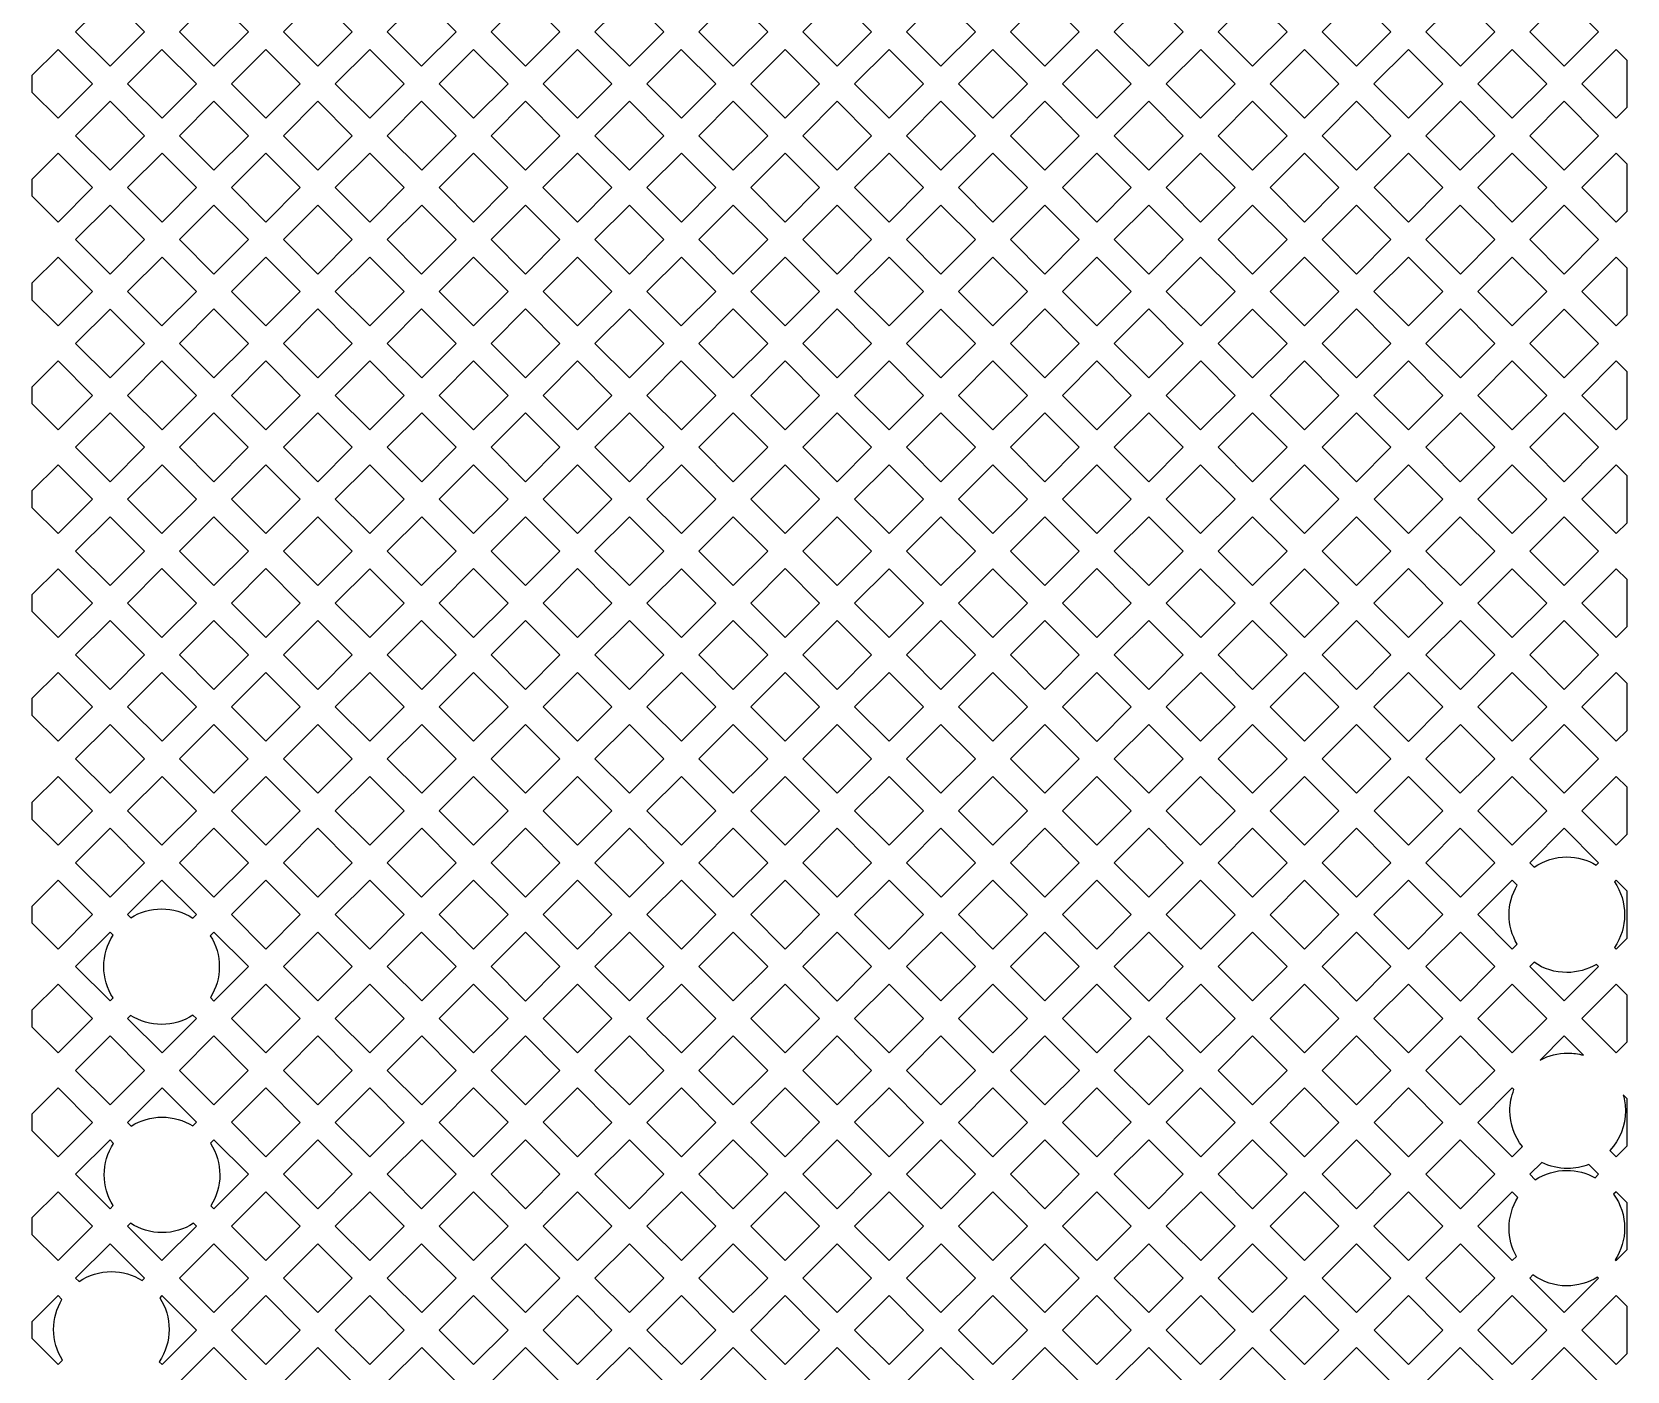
# Model space of a CAD drawing. Extents: x 726 to 4465, y 139 to 737.
# Drawn here: x 3900.275 to 3905.185, y 410.238 to 414.361 of the extents above; entities that cross this region are included whole.
import ezdxf

# ---------------------------------------------------------------- set-up
doc = ezdxf.new("R2010")
doc.units = 0
doc.layers.add('bak_bak_ttr1-bcq6716', color=11, linetype='Continuous')

msp = doc.modelspace()

# ---------------------------------------------------------------- linework, layer by layer
at = {"layer": 'bak_bak_ttr1-bcq6716'}
for points in [[(3900.4101, 414.361), (3900.516, 414.2551), (3900.6218, 414.361), (3900.516, 414.4669)], [(3900.7296, 414.361), (3900.8356, 414.255), (3900.9416, 414.361), (3900.8356, 414.467)], [(3901.0494, 414.361), (3901.1554, 414.255), (3901.2613, 414.3608), (3901.1553, 414.4669)], [(3901.3691, 414.3608), (3901.4749, 414.255), (3901.581, 414.361), (3901.4751, 414.4669)], [(3901.6887, 414.361), (3901.7947, 414.255), (3901.9007, 414.361), (3901.7947, 414.467)], [(3902.0085, 414.361), (3902.1144, 414.2551), (3902.2203, 414.361), (3902.1144, 414.4669)], [(3902.328, 414.361), (3902.434, 414.255), (3902.5401, 414.361), (3902.434, 414.467)], [(3902.6478, 414.361), (3902.7538, 414.255), (3902.8598, 414.361), (3902.7538, 414.467)], [(3902.9676, 414.361), (3903.0735, 414.2551), (3903.1794, 414.361), (3903.0735, 414.4669)], [(3903.2871, 414.361), (3903.3931, 414.255), (3903.4992, 414.361), (3903.3931, 414.467)], [(3903.6069, 414.361), (3903.7129, 414.255), (3903.8189, 414.361), (3903.7129, 414.467)], [(3903.9267, 414.361), (3904.0326, 414.2551), (3904.1385, 414.361), (3904.0326, 414.4669)], [(3904.2462, 414.361), (3904.3523, 414.255), (3904.4583, 414.361), (3904.3523, 414.467)], [(3904.566, 414.361), (3904.672, 414.255), (3904.7781, 414.361), (3904.672, 414.467)], [(3904.8858, 414.361), (3904.9917, 414.2551), (3905.0976, 414.361), (3904.9917, 414.4669)], [(3900.2754, 414.1758), (3900.3561, 414.0952), (3900.4621, 414.2012), (3900.3562, 414.3071), (3900.2754, 414.2263)], [(3900.5698, 414.2012), (3900.6759, 414.0952), (3900.7817, 414.2011), (3900.6757, 414.3071)], [(3900.8895, 414.2011), (3900.9955, 414.0951), (3901.1015, 414.2011), (3900.9955, 414.3071)], [(3901.2093, 414.2011), (3901.3152, 414.0952), (3901.4211, 414.2011), (3901.3152, 414.307)], [(3901.5288, 414.2011), (3901.6348, 414.0951), (3901.7408, 414.2011), (3901.6348, 414.3071)], [(3901.8486, 414.2011), (3901.9545, 414.0952), (3902.0605, 414.2012), (3901.9546, 414.3071)], [(3902.1683, 414.2012), (3902.2743, 414.0952), (3902.3802, 414.2011), (3902.2742, 414.3071)], [(3902.4879, 414.2011), (3902.5939, 414.0951), (3902.6999, 414.2011), (3902.5939, 414.3071)], [(3902.8077, 414.2011), (3902.9136, 414.0952), (3903.0196, 414.2012), (3902.9137, 414.3071)], [(3903.1274, 414.2012), (3903.2334, 414.0952), (3903.3393, 414.2011), (3903.2333, 414.3071)], [(3903.447, 414.2011), (3903.553, 414.0951), (3903.6591, 414.2011), (3903.553, 414.3071)], [(3903.7668, 414.2011), (3903.8727, 414.0952), (3903.9787, 414.2012), (3903.8728, 414.3071)], [(3904.0865, 414.2012), (3904.1925, 414.0952), (3904.2984, 414.2011), (3904.1924, 414.3071)], [(3904.4061, 414.2011), (3904.5121, 414.0951), (3904.6182, 414.2011), (3904.5121, 414.3071)], [(3904.7259, 414.2011), (3904.8318, 414.0952), (3904.9378, 414.2012), (3904.8319, 414.3071)], [(3905.0456, 414.2012), (3905.1516, 414.0952), (3905.1852, 414.1288), (3905.1852, 414.2733), (3905.1515, 414.3071)], [(3900.4099, 414.0413), (3900.516, 413.9353), (3900.622, 414.0413), (3900.516, 414.1473)], [(3900.7297, 414.0413), (3900.8357, 413.9353), (3900.9416, 414.0412), (3900.8356, 414.1472)], [(3901.0494, 414.0412), (3901.1553, 413.9353), (3901.2613, 414.0413), (3901.1554, 414.1472)], [(3901.3691, 414.0413), (3901.4751, 413.9353), (3901.581, 414.0412), (3901.4749, 414.1472)], [(3901.6887, 414.0412), (3901.7946, 413.9353), (3901.9006, 414.0413), (3901.7947, 414.1472)], [(3902.0084, 414.0413), (3902.1144, 413.9353), (3902.2204, 414.0413), (3902.1144, 414.1473)], [(3902.3282, 414.0413), (3902.4342, 413.9353), (3902.5401, 414.0412), (3902.434, 414.1472)], [(3902.6478, 414.0412), (3902.7537, 413.9353), (3902.8597, 414.0413), (3902.7538, 414.1472)], [(3902.9675, 414.0413), (3903.0735, 413.9353), (3903.1795, 414.0413), (3903.0735, 414.1473)], [(3903.2873, 414.0413), (3903.3933, 413.9353), (3903.4992, 414.0412), (3903.3931, 414.1472)], [(3903.6069, 414.0412), (3903.7128, 413.9353), (3903.8188, 414.0413), (3903.7129, 414.1472)], [(3903.9266, 414.0413), (3904.0326, 413.9353), (3904.1386, 414.0413), (3904.0326, 414.1473)], [(3904.2464, 414.0413), (3904.3524, 413.9353), (3904.4583, 414.0412), (3904.3523, 414.1472)], [(3904.566, 414.0412), (3904.6719, 413.9353), (3904.7779, 414.0413), (3904.672, 414.1472)], [(3904.8857, 414.0413), (3904.9917, 413.9353), (3905.0977, 414.0413), (3904.9917, 414.1473)], [(3900.2754, 413.8561), (3900.3561, 413.7754), (3900.4621, 413.8814), (3900.3561, 413.9874), (3900.2754, 413.9068)], [(3900.5698, 413.8814), (3900.6759, 413.7754), (3900.7819, 413.8814), (3900.6759, 413.9874)], [(3900.8896, 413.8814), (3900.9955, 413.7755), (3901.1014, 413.8814), (3900.9955, 413.9873)], [(3901.2092, 413.8814), (3901.3152, 413.7754), (3901.4212, 413.8814), (3901.3152, 413.9874)], [(3901.5289, 413.8814), (3901.6348, 413.7755), (3901.7407, 413.8814), (3901.6348, 413.9873)], [(3901.8485, 413.8814), (3901.9545, 413.7754), (3902.0605, 413.8814), (3901.9545, 413.9874)], [(3902.1683, 413.8814), (3902.2743, 413.7754), (3902.3803, 413.8814), (3902.2743, 413.9874)], [(3902.488, 413.8814), (3902.5939, 413.7755), (3902.6998, 413.8814), (3902.5939, 413.9873)], [(3902.8076, 413.8814), (3902.9136, 413.7754), (3903.0196, 413.8814), (3902.9136, 413.9874)], [(3903.1274, 413.8814), (3903.2334, 413.7754), (3903.3394, 413.8814), (3903.2334, 413.9874)], [(3903.4472, 413.8814), (3903.553, 413.7755), (3903.6589, 413.8814), (3903.553, 413.9873)], [(3903.7667, 413.8814), (3903.8727, 413.7754), (3903.9787, 413.8814), (3903.8727, 413.9874)], [(3904.0865, 413.8814), (3904.1925, 413.7754), (3904.2985, 413.8814), (3904.1925, 413.9874)], [(3904.4063, 413.8814), (3904.5121, 413.7755), (3904.618, 413.8814), (3904.5121, 413.9873)], [(3904.7258, 413.8814), (3904.8318, 413.7754), (3904.9378, 413.8814), (3904.8318, 413.9874)], [(3905.0456, 413.8814), (3905.1516, 413.7754), (3905.1852, 413.8091), (3905.1852, 413.9538), (3905.1516, 413.9874)], [(3900.4099, 413.7215), (3900.516, 413.6155), (3900.622, 413.7215), (3900.516, 413.8275)], [(3900.7297, 413.7215), (3900.8356, 413.6156), (3900.9416, 413.7217), (3900.8357, 413.8275)], [(3901.0494, 413.7217), (3901.1554, 413.6156), (3901.2613, 413.7215), (3901.1553, 413.8275)], [(3901.3691, 413.7215), (3901.4749, 413.6156), (3901.581, 413.7217), (3901.4751, 413.8275)], [(3901.6887, 413.7217), (3901.7947, 413.6156), (3901.9006, 413.7215), (3901.7946, 413.8275)], [(3902.0084, 413.7215), (3902.1144, 413.6155), (3902.2204, 413.7215), (3902.1144, 413.8275)], [(3902.3282, 413.7215), (3902.434, 413.6156), (3902.5401, 413.7217), (3902.4342, 413.8275)], [(3902.6478, 413.7217), (3902.7538, 413.6156), (3902.8597, 413.7215), (3902.7537, 413.8275)], [(3902.9675, 413.7215), (3903.0735, 413.6155), (3903.1795, 413.7215), (3903.0735, 413.8275)], [(3903.2873, 413.7215), (3903.3931, 413.6156), (3903.4992, 413.7217), (3903.3933, 413.8275)], [(3903.6069, 413.7217), (3903.7129, 413.6156), (3903.8188, 413.7215), (3903.7128, 413.8275)], [(3903.9266, 413.7215), (3904.0326, 413.6155), (3904.1386, 413.7215), (3904.0326, 413.8275)], [(3904.2464, 413.7215), (3904.3523, 413.6156), (3904.4583, 413.7217), (3904.3524, 413.8275)], [(3904.566, 413.7217), (3904.672, 413.6156), (3904.7779, 413.7215), (3904.6719, 413.8275)], [(3904.8857, 413.7215), (3904.9917, 413.6155), (3905.0977, 413.7215), (3904.9917, 413.8275)], [(3900.2754, 413.5365), (3900.3562, 413.4557), (3900.4621, 413.5616), (3900.3561, 413.6676), (3900.2754, 413.587)], [(3900.5698, 413.5616), (3900.6757, 413.4557), (3900.7817, 413.5618), (3900.6759, 413.6676)], [(3900.8895, 413.5618), (3900.9955, 413.4557), (3901.1015, 413.5618), (3900.9955, 413.6678)], [(3901.2093, 413.5618), (3901.3152, 413.4559), (3901.4211, 413.5618), (3901.3152, 413.6676)], [(3901.5288, 413.5618), (3901.6348, 413.4557), (3901.7408, 413.5618), (3901.6348, 413.6678)], [(3901.8486, 413.5618), (3901.9546, 413.4558), (3902.0605, 413.5616), (3901.9545, 413.6676)], [(3902.1683, 413.5616), (3902.2742, 413.4557), (3902.3802, 413.5618), (3902.2743, 413.6676)], [(3902.4879, 413.5618), (3902.5939, 413.4557), (3902.6999, 413.5618), (3902.5939, 413.6678)], [(3902.8077, 413.5618), (3902.9137, 413.4557), (3903.0196, 413.5616), (3902.9136, 413.6676)], [(3903.1274, 413.5616), (3903.2333, 413.4557), (3903.3393, 413.5618), (3903.2334, 413.6676)], [(3903.447, 413.5618), (3903.553, 413.4557), (3903.6591, 413.5618), (3903.553, 413.6678)], [(3903.7668, 413.5618), (3903.8728, 413.4557), (3903.9787, 413.5616), (3903.8727, 413.6676)], [(3904.0865, 413.5616), (3904.1924, 413.4557), (3904.2984, 413.5618), (3904.1925, 413.6676)], [(3904.4061, 413.5618), (3904.5121, 413.4557), (3904.6182, 413.5618), (3904.5121, 413.6678)], [(3904.7259, 413.5618), (3904.8319, 413.4558), (3904.9378, 413.5616), (3904.8318, 413.6676)], [(3905.0456, 413.5616), (3905.1515, 413.4557), (3905.1852, 413.4895), (3905.1852, 413.634), (3905.1516, 413.6676)], [(3900.4101, 413.4019), (3900.516, 413.296), (3900.6218, 413.4019), (3900.516, 413.5078)], [(3900.7296, 413.4019), (3900.8356, 413.2959), (3900.9416, 413.4019), (3900.8356, 413.5079)], [(3901.0494, 413.4019), (3901.1553, 413.296), (3901.2613, 413.402), (3901.1554, 413.5079)], [(3901.3691, 413.402), (3901.4751, 413.296), (3901.581, 413.4019), (3901.4749, 413.5079)], [(3901.6887, 413.4019), (3901.7947, 413.2959), (3901.9007, 413.4019), (3901.7947, 413.5079)], [(3902.0085, 413.4019), (3902.1144, 413.296), (3902.2203, 413.4019), (3902.1144, 413.5078)], [(3902.328, 413.4019), (3902.434, 413.2959), (3902.5401, 413.4019), (3902.434, 413.5079)], [(3902.6478, 413.4019), (3902.7538, 413.2959), (3902.8598, 413.4019), (3902.7538, 413.5079)], [(3902.9676, 413.4019), (3903.0735, 413.296), (3903.1794, 413.4019), (3903.0735, 413.5078)], [(3903.2871, 413.4019), (3903.3931, 413.2959), (3903.4992, 413.4019), (3903.3931, 413.5079)], [(3903.6069, 413.4019), (3903.7129, 413.2959), (3903.8189, 413.4019), (3903.7129, 413.5079)], [(3903.9267, 413.4019), (3904.0326, 413.296), (3904.1385, 413.4019), (3904.0326, 413.5078)], [(3904.2462, 413.4019), (3904.3523, 413.2959), (3904.4583, 413.4019), (3904.3523, 413.5079)], [(3904.566, 413.4019), (3904.672, 413.2959), (3904.7781, 413.4019), (3904.672, 413.5079)], [(3904.8858, 413.4019), (3904.9917, 413.296), (3905.0976, 413.4019), (3904.9917, 413.5078)], [(3900.2754, 413.2167), (3900.3561, 413.1361), (3900.4621, 413.2421), (3900.3562, 413.348), (3900.2754, 413.2672)], [(3900.5698, 413.2421), (3900.6759, 413.1361), (3900.7817, 413.242), (3900.6757, 413.348)], [(3900.8895, 413.242), (3900.9954, 413.1361), (3901.1014, 413.2421), (3900.9955, 413.348)], [(3901.2092, 413.2421), (3901.3152, 413.1361), (3901.4212, 413.2421), (3901.3152, 413.3481)], [(3901.5289, 413.2421), (3901.635, 413.1361), (3901.7408, 413.242), (3901.6348, 413.348)], [(3901.8486, 413.242), (3901.9545, 413.1361), (3902.0605, 413.2421), (3901.9546, 413.348)], [(3902.1683, 413.2421), (3902.2743, 413.1361), (3902.3802, 413.242), (3902.2742, 413.348)], [(3902.4879, 413.242), (3902.5939, 413.136), (3902.6999, 413.242), (3902.5939, 413.348)], [(3902.8077, 413.242), (3902.9136, 413.1361), (3903.0196, 413.2421), (3902.9137, 413.348)], [(3903.1274, 413.2421), (3903.2334, 413.1361), (3903.3393, 413.242), (3903.2333, 413.348)], [(3903.447, 413.242), (3903.553, 413.136), (3903.6591, 413.242), (3903.553, 413.348)], [(3903.7668, 413.242), (3903.8727, 413.1361), (3903.9787, 413.2421), (3903.8728, 413.348)], [(3904.0865, 413.2421), (3904.1925, 413.1361), (3904.2984, 413.242), (3904.1924, 413.348)], [(3904.4061, 413.242), (3904.5121, 413.136), (3904.6182, 413.242), (3904.5121, 413.348)], [(3904.7259, 413.242), (3904.8318, 413.1361), (3904.9378, 413.2421), (3904.8319, 413.348)], [(3905.0456, 413.2421), (3905.1516, 413.1361), (3905.1852, 413.1697), (3905.1852, 413.3142), (3905.1515, 413.348)], [(3900.4099, 413.0822), (3900.516, 412.9762), (3900.622, 413.0822), (3900.516, 413.1882)], [(3900.7297, 413.0822), (3900.8356, 412.9763), (3900.9415, 413.0822), (3900.8356, 413.1881)], [(3901.0493, 413.0822), (3901.1553, 412.9762), (3901.2613, 413.0822), (3901.1553, 413.1882)], [(3901.3691, 413.0822), (3901.4751, 412.9762), (3901.5811, 413.0822), (3901.4751, 413.1882)], [(3901.6888, 413.0822), (3901.7947, 412.9763), (3901.9006, 413.0822), (3901.7947, 413.1881)], [(3902.0084, 413.0822), (3902.1144, 412.9762), (3902.2204, 413.0822), (3902.1144, 413.1882)], [(3902.3282, 413.0822), (3902.4342, 412.9762), (3902.5401, 413.0821), (3902.434, 413.1881)], [(3902.6478, 413.0821), (3902.7537, 412.9762), (3902.8597, 413.0822), (3902.7538, 413.1881)], [(3902.9675, 413.0822), (3903.0735, 412.9762), (3903.1795, 413.0822), (3903.0735, 413.1882)], [(3903.2873, 413.0822), (3903.3933, 412.9762), (3903.4992, 413.0821), (3903.3931, 413.1881)], [(3903.6069, 413.0821), (3903.7128, 412.9762), (3903.8188, 413.0822), (3903.7129, 413.1881)], [(3903.9266, 413.0822), (3904.0326, 412.9762), (3904.1386, 413.0822), (3904.0326, 413.1882)], [(3904.2464, 413.0822), (3904.3524, 412.9762), (3904.4583, 413.0821), (3904.3523, 413.1881)], [(3904.566, 413.0821), (3904.6719, 412.9762), (3904.7779, 413.0822), (3904.672, 413.1881)], [(3904.8857, 413.0822), (3904.9917, 412.9762), (3905.0977, 413.0822), (3904.9917, 413.1882)], [(3900.2754, 412.8969), (3900.3561, 412.8163), (3900.4621, 412.9223), (3900.3561, 413.0283), (3900.2754, 412.9477)], [(3900.5698, 412.9223), (3900.6757, 412.8164), (3900.7817, 412.9224), (3900.6759, 413.0283)], [(3900.8895, 412.9224), (3900.9955, 412.8164), (3901.1014, 412.9223), (3900.9954, 413.0283)], [(3901.2092, 412.9223), (3901.3152, 412.8163), (3901.4212, 412.9223), (3901.3152, 413.0283)], [(3901.5289, 412.9223), (3901.6348, 412.8164), (3901.7408, 412.9224), (3901.635, 413.0283)], [(3901.8486, 412.9224), (3901.9546, 412.8164), (3902.0605, 412.9223), (3901.9545, 413.0283)], [(3902.1683, 412.9223), (3902.2743, 412.8163), (3902.3803, 412.9223), (3902.2743, 413.0283)], [(3902.4881, 412.9223), (3902.5939, 412.8164), (3902.6998, 412.9223), (3902.5939, 413.0282)], [(3902.8076, 412.9223), (3902.9136, 412.8163), (3903.0196, 412.9223), (3902.9136, 413.0283)], [(3903.1274, 412.9223), (3903.2334, 412.8163), (3903.3394, 412.9223), (3903.2334, 413.0283)], [(3903.4472, 412.9223), (3903.553, 412.8164), (3903.6589, 412.9223), (3903.553, 413.0282)], [(3903.7667, 412.9223), (3903.8727, 412.8163), (3903.9787, 412.9223), (3903.8727, 413.0283)], [(3904.0865, 412.9223), (3904.1925, 412.8163), (3904.2985, 412.9223), (3904.1925, 413.0283)], [(3904.4063, 412.9223), (3904.5121, 412.8164), (3904.618, 412.9223), (3904.5121, 413.0282)], [(3904.7258, 412.9223), (3904.8318, 412.8163), (3904.9378, 412.9223), (3904.8318, 413.0283)], [(3905.0456, 412.9223), (3905.1516, 412.8163), (3905.1852, 412.85), (3905.1852, 412.9947), (3905.1516, 413.0283)], [(3900.4099, 412.7624), (3900.5158, 412.6565), (3900.6218, 412.7626), (3900.516, 412.8684)], [(3900.7296, 412.7626), (3900.8356, 412.6565), (3900.9416, 412.7626), (3900.8356, 412.8686)], [(3901.0494, 412.7626), (3901.1554, 412.6565), (3901.2613, 412.7624), (3901.1553, 412.8684)], [(3901.3691, 412.7624), (3901.4749, 412.6565), (3901.581, 412.7626), (3901.4751, 412.8684)], [(3901.6887, 412.7626), (3901.7947, 412.6565), (3901.9007, 412.7626), (3901.7947, 412.8686)], [(3902.0085, 412.7626), (3902.1145, 412.6565), (3902.2204, 412.7624), (3902.1144, 412.8684)], [(3902.3282, 412.7624), (3902.434, 412.6565), (3902.5401, 412.7626), (3902.4342, 412.8684)], [(3902.6478, 412.7626), (3902.7538, 412.6565), (3902.8597, 412.7624), (3902.7537, 412.8684)], [(3902.9675, 412.7624), (3903.0735, 412.6564), (3903.1795, 412.7624), (3903.0735, 412.8684)], [(3903.2873, 412.7624), (3903.3931, 412.6565), (3903.4992, 412.7626), (3903.3933, 412.8684)], [(3903.6069, 412.7626), (3903.7129, 412.6565), (3903.8188, 412.7624), (3903.7128, 412.8684)], [(3903.9266, 412.7624), (3904.0326, 412.6564), (3904.1386, 412.7624), (3904.0326, 412.8684)], [(3904.2464, 412.7624), (3904.3523, 412.6565), (3904.4583, 412.7626), (3904.3524, 412.8684)], [(3904.566, 412.7626), (3904.672, 412.6565), (3904.7779, 412.7624), (3904.6719, 412.8684)], [(3904.8857, 412.7624), (3904.9917, 412.6564), (3905.0977, 412.7624), (3904.9917, 412.8684)], [(3900.2754, 412.5774), (3900.3561, 412.4968), (3900.462, 412.6027), (3900.3561, 412.7085), (3900.2754, 412.6279)], [(3900.5697, 412.6027), (3900.6757, 412.4966), (3900.7817, 412.6027), (3900.6757, 412.7087)], [(3900.8895, 412.6027), (3900.9955, 412.4966), (3901.1015, 412.6027), (3900.9955, 412.7087)], [(3901.2093, 412.6027), (3901.3152, 412.4968), (3901.4211, 412.6027), (3901.3152, 412.7085)], [(3901.5288, 412.6027), (3901.6348, 412.4966), (3901.7408, 412.6027), (3901.6348, 412.7087)], [(3901.8486, 412.6027), (3901.9546, 412.4966), (3902.0606, 412.6027), (3901.9546, 412.7087)], [(3902.1684, 412.6027), (3902.2743, 412.4968), (3902.3802, 412.6027), (3902.2743, 412.7085)], [(3902.4879, 412.6027), (3902.5939, 412.4966), (3902.6999, 412.6027), (3902.5939, 412.7087)], [(3902.8077, 412.6027), (3902.9137, 412.4966), (3903.0196, 412.6025), (3902.9136, 412.7085)], [(3903.1274, 412.6025), (3903.2333, 412.4966), (3903.3393, 412.6027), (3903.2334, 412.7085)], [(3903.447, 412.6027), (3903.553, 412.4966), (3903.6591, 412.6027), (3903.553, 412.7087)], [(3903.7668, 412.6027), (3903.8728, 412.4966), (3903.9787, 412.6025), (3903.8727, 412.7085)], [(3904.0865, 412.6025), (3904.1924, 412.4966), (3904.2984, 412.6027), (3904.1925, 412.7085)], [(3904.4061, 412.6027), (3904.5121, 412.4966), (3904.6182, 412.6027), (3904.5121, 412.7087)], [(3904.7259, 412.6027), (3904.8319, 412.4966), (3904.9378, 412.6025), (3904.8318, 412.7085)], [(3905.0456, 412.6025), (3905.1515, 412.4966), (3905.1852, 412.5304), (3905.1852, 412.6749), (3905.1516, 412.7085)], [(3900.4099, 412.4429), (3900.516, 412.3369), (3900.6218, 412.4428), (3900.5158, 412.5488)], [(3900.7296, 412.4428), (3900.8356, 412.3368), (3900.9416, 412.4428), (3900.8356, 412.5488)], [(3901.0494, 412.4428), (3901.1553, 412.3369), (3901.2613, 412.4429), (3901.1554, 412.5488)], [(3901.3691, 412.4429), (3901.4751, 412.3369), (3901.581, 412.4428), (3901.4749, 412.5488)], [(3901.6887, 412.4428), (3901.7947, 412.3368), (3901.9007, 412.4428), (3901.7947, 412.5488)], [(3902.0085, 412.4428), (3902.1144, 412.3369), (3902.2204, 412.4429), (3902.1145, 412.5488)], [(3902.3282, 412.4429), (3902.4342, 412.3369), (3902.5401, 412.4428), (3902.434, 412.5488)], [(3902.6478, 412.4428), (3902.7538, 412.3368), (3902.8598, 412.4428), (3902.7538, 412.5488)], [(3902.9676, 412.4428), (3903.0735, 412.3369), (3903.1794, 412.4428), (3903.0735, 412.5487)], [(3903.2871, 412.4428), (3903.3931, 412.3368), (3903.4992, 412.4428), (3903.3931, 412.5488)], [(3903.6069, 412.4428), (3903.7129, 412.3368), (3903.8189, 412.4428), (3903.7129, 412.5488)], [(3903.9267, 412.4428), (3904.0326, 412.3369), (3904.1385, 412.4428), (3904.0326, 412.5487)], [(3904.2462, 412.4428), (3904.3523, 412.3368), (3904.4583, 412.4428), (3904.3523, 412.5488)], [(3904.566, 412.4428), (3904.672, 412.3368), (3904.7781, 412.4428), (3904.672, 412.5488)], [(3904.8858, 412.4428), (3904.9917, 412.3369), (3905.0976, 412.4428), (3904.9917, 412.5487)], [(3900.2754, 412.2576), (3900.3561, 412.177), (3900.4621, 412.283), (3900.3561, 412.389), (3900.2754, 412.3084)], [(3900.5698, 412.283), (3900.6759, 412.177), (3900.7817, 412.2829), (3900.6757, 412.3889)], [(3900.8895, 412.2829), (3900.9954, 412.177), (3901.1014, 412.283), (3900.9955, 412.3889)], [(3901.2092, 412.283), (3901.3152, 412.177), (3901.4212, 412.283), (3901.3152, 412.389)], [(3901.5289, 412.283), (3901.635, 412.177), (3901.7408, 412.2829), (3901.6348, 412.3889)], [(3901.8486, 412.2829), (3901.9545, 412.177), (3902.0605, 412.283), (3901.9546, 412.3889)], [(3902.1683, 412.283), (3902.2743, 412.177), (3902.3803, 412.283), (3902.2743, 412.389)], [(3902.4881, 412.283), (3902.5941, 412.177), (3902.6999, 412.2829), (3902.5939, 412.3889)], [(3902.8077, 412.2829), (3902.9136, 412.177), (3903.0196, 412.283), (3902.9137, 412.3889)], [(3903.1274, 412.283), (3903.2334, 412.177), (3903.3393, 412.2829), (3903.2333, 412.3889)], [(3903.447, 412.2829), (3903.553, 412.1769), (3903.6591, 412.2829), (3903.553, 412.3889)], [(3903.7668, 412.2829), (3903.8727, 412.177), (3903.9787, 412.283), (3903.8728, 412.3889)], [(3904.0865, 412.283), (3904.1925, 412.177), (3904.2984, 412.2829), (3904.1924, 412.3889)], [(3904.4061, 412.2829), (3904.5121, 412.1769), (3904.6182, 412.2829), (3904.5121, 412.3889)], [(3904.7259, 412.2829), (3904.8318, 412.177), (3904.9378, 412.283), (3904.8319, 412.3889)], [(3905.0456, 412.283), (3905.1516, 412.177), (3905.1852, 412.2106), (3905.1852, 412.3551), (3905.1515, 412.3889)], [(3900.4099, 412.1231), (3900.516, 412.0171), (3900.622, 412.1231), (3900.516, 412.2291)], [(3900.7297, 412.1231), (3900.8356, 412.0172), (3900.9415, 412.1231), (3900.8356, 412.229)], [(3901.0493, 412.1231), (3901.1553, 412.0171), (3901.2613, 412.1231), (3901.1553, 412.2291)], [(3901.3691, 412.1231), (3901.4751, 412.0171), (3901.5811, 412.1231), (3901.4751, 412.2291)], [(3901.6888, 412.1231), (3901.7947, 412.0172), (3901.9006, 412.1231), (3901.7947, 412.229)], [(3902.0084, 412.1231), (3902.1144, 412.0171), (3902.2204, 412.1231), (3902.1144, 412.2291)], [(3902.3282, 412.1231), (3902.4342, 412.0171), (3902.5402, 412.1231), (3902.4342, 412.2291)], [(3902.6479, 412.1231), (3902.7538, 412.0172), (3902.8597, 412.1231), (3902.7538, 412.229)], [(3902.9675, 412.1231), (3903.0735, 412.0171), (3903.1795, 412.1231), (3903.0735, 412.2291)], [(3903.2873, 412.1231), (3903.3933, 412.0171), (3903.4992, 412.123), (3903.3931, 412.229)], [(3903.6069, 412.123), (3903.7128, 412.0171), (3903.8188, 412.1231), (3903.7129, 412.229)], [(3903.9266, 412.1231), (3904.0326, 412.0171), (3904.1386, 412.1231), (3904.0326, 412.2291)], [(3904.2464, 412.1231), (3904.3524, 412.0171), (3904.4583, 412.123), (3904.3522, 412.229)], [(3904.566, 412.123), (3904.6719, 412.0171), (3904.7779, 412.1231), (3904.672, 412.229)], [(3904.8857, 412.1231), (3904.9917, 412.0171), (3905.0977, 412.1231), (3904.9917, 412.2291)], [(3900.2754, 411.9378), (3900.3561, 411.8572), (3900.4621, 411.9632), (3900.3561, 412.0692), (3900.2754, 411.9886)], [(3900.5698, 411.9632), (3900.6757, 411.8573), (3900.7817, 411.9633), (3900.6759, 412.0692)], [(3900.8895, 411.9633), (3900.9955, 411.8573), (3901.1014, 411.9632), (3900.9954, 412.0692)], [(3901.2092, 411.9632), (3901.3152, 411.8572), (3901.4212, 411.9632), (3901.3152, 412.0692)], [(3901.5289, 411.9632), (3901.6348, 411.8573), (3901.7408, 411.9633), (3901.635, 412.0692)], [(3901.8486, 411.9633), (3901.9546, 411.8573), (3902.0605, 411.9632), (3901.9545, 412.0692)], [(3902.1683, 411.9632), (3902.2743, 411.8572), (3902.3803, 411.9632), (3902.2743, 412.0692)], [(3902.4881, 411.9632), (3902.5939, 411.8573), (3902.7, 411.9633), (3902.5941, 412.0692)], [(3902.8077, 411.9633), (3902.9137, 411.8573), (3903.0196, 411.9632), (3902.9136, 412.0692)], [(3903.1274, 411.9632), (3903.2334, 411.8572), (3903.3394, 411.9632), (3903.2334, 412.0692)], [(3903.4472, 411.9632), (3903.553, 411.8573), (3903.6589, 411.9632), (3903.553, 412.0691)], [(3903.7667, 411.9632), (3903.8727, 411.8572), (3903.9787, 411.9632), (3903.8727, 412.0692)], [(3904.0865, 411.9632), (3904.1925, 411.8572), (3904.2985, 411.9632), (3904.1925, 412.0692)], [(3904.4063, 411.9632), (3904.5121, 411.8573), (3904.618, 411.9632), (3904.5121, 412.0691)], [(3904.7258, 411.9632), (3904.8318, 411.8572), (3904.9378, 411.9632), (3904.8318, 412.0692)], [(3905.0456, 411.9632), (3905.1516, 411.8572), (3905.1852, 411.8909), (3905.1852, 412.0356), (3905.1516, 412.0692)], [(3900.4099, 411.8033), (3900.5158, 411.6974), (3900.6218, 411.8034), (3900.516, 411.9093)], [(3900.7296, 411.8034), (3900.8356, 411.6974), (3900.9416, 411.8034), (3900.8356, 411.9095)], [(3901.0494, 411.8034), (3901.1554, 411.6974), (3901.2613, 411.8033), (3901.1553, 411.9093)], [(3901.3691, 411.8033), (3901.4749, 411.6974), (3901.581, 411.8034), (3901.4751, 411.9093)], [(3901.6887, 411.8034), (3901.7947, 411.6974), (3901.9007, 411.8034), (3901.7947, 411.9095)], [(3902.0085, 411.8034), (3902.1145, 411.6974), (3902.2204, 411.8033), (3902.1144, 411.9093)], [(3902.3282, 411.8033), (3902.434, 411.6974), (3902.5401, 411.8034), (3902.4342, 411.9093)], [(3902.6478, 411.8034), (3902.7538, 411.6974), (3902.8598, 411.8034), (3902.7538, 411.9095)], [(3902.9676, 411.8034), (3903.0736, 411.6974), (3903.1795, 411.8033), (3903.0735, 411.9093)], [(3903.2873, 411.8033), (3903.3931, 411.6974), (3903.4992, 411.8034), (3903.3933, 411.9093)], [(3903.6069, 411.8034), (3903.7129, 411.6974), (3903.8188, 411.8033), (3903.7128, 411.9093)], [(3903.9266, 411.8033), (3904.0326, 411.6973), (3904.1386, 411.8033), (3904.0326, 411.9093)], [(3904.2464, 411.8033), (3904.3523, 411.6974), (3904.4583, 411.8034), (3904.3524, 411.9093)], [(3904.566, 411.8034), (3904.672, 411.6974), (3904.7779, 411.8033), (3904.6719, 411.9093)], [(3900.2754, 411.6183), (3900.3561, 411.5377), (3900.462, 411.6436), (3900.3561, 411.7494), (3900.2754, 411.6688)], [(3900.8895, 411.6436), (3900.9955, 411.5375), (3901.1015, 411.6436), (3900.9955, 411.7496)], [(3901.2093, 411.6436), (3901.3152, 411.5377), (3901.4211, 411.6436), (3901.3152, 411.7494)], [(3901.5288, 411.6436), (3901.6348, 411.5375), (3901.7408, 411.6436), (3901.6348, 411.7496)], [(3901.8486, 411.6436), (3901.9546, 411.5375), (3902.0606, 411.6436), (3901.9546, 411.7496)], [(3902.1684, 411.6436), (3902.2743, 411.5377), (3902.3802, 411.6436), (3902.2743, 411.7494)], [(3902.4879, 411.6436), (3902.5939, 411.5375), (3902.6999, 411.6436), (3902.5939, 411.7496)], [(3902.8077, 411.6436), (3902.9137, 411.5375), (3903.0197, 411.6436), (3902.9137, 411.7496)], [(3903.1275, 411.6436), (3903.2334, 411.5377), (3903.3393, 411.6436), (3903.2334, 411.7494)], [(3903.447, 411.6436), (3903.553, 411.5375), (3903.6591, 411.6436), (3903.553, 411.7496)], [(3903.7668, 411.6436), (3903.8728, 411.5375), (3903.9787, 411.6434), (3903.8727, 411.7494)], [(3904.0865, 411.6434), (3904.1924, 411.5375), (3904.2984, 411.6436), (3904.1925, 411.7494)], [(3904.4061, 411.6436), (3904.5121, 411.5375), (3904.6182, 411.6436), (3904.5121, 411.7496)], [(3901.0494, 411.4837), (3901.1553, 411.3778), (3901.2613, 411.4838), (3901.1554, 411.5897)], [(3901.3691, 411.4838), (3901.4751, 411.3778), (3901.581, 411.4837), (3901.4749, 411.5897)], [(3901.6887, 411.4837), (3901.7947, 411.3776), (3901.9007, 411.4837), (3901.7947, 411.5897)], [(3902.0085, 411.4837), (3902.1144, 411.3778), (3902.2204, 411.4838), (3902.1145, 411.5897)], [(3902.3282, 411.4838), (3902.4342, 411.3778), (3902.5401, 411.4837), (3902.434, 411.5897)], [(3902.6478, 411.4837), (3902.7538, 411.3776), (3902.8598, 411.4837), (3902.7538, 411.5897)], [(3902.9676, 411.4837), (3903.0735, 411.3778), (3903.1795, 411.4838), (3903.0736, 411.5897)], [(3903.2873, 411.4838), (3903.3933, 411.3778), (3903.4992, 411.4837), (3903.3931, 411.5897)], [(3903.6069, 411.4837), (3903.7129, 411.3776), (3903.8189, 411.4837), (3903.7129, 411.5897)], [(3903.9267, 411.4837), (3904.0326, 411.3778), (3904.1385, 411.4837), (3904.0326, 411.5895)], [(3904.2462, 411.4837), (3904.3523, 411.3776), (3904.4583, 411.4837), (3904.3523, 411.5897)], [(3904.566, 411.4837), (3904.672, 411.3776), (3904.778, 411.4837), (3904.672, 411.5897)], [(3900.2754, 411.2985), (3900.3561, 411.2179), (3900.4621, 411.3239), (3900.3561, 411.4299), (3900.2754, 411.3493)], [(3900.8895, 411.3238), (3900.9954, 411.2179), (3901.1014, 411.3239), (3900.9955, 411.4298)], [(3901.2092, 411.3239), (3901.3152, 411.2179), (3901.4212, 411.3239), (3901.3152, 411.4299)], [(3901.5289, 411.3239), (3901.635, 411.2179), (3901.7408, 411.3238), (3901.6348, 411.4298)], [(3901.8486, 411.3238), (3901.9545, 411.2179), (3902.0605, 411.3239), (3901.9546, 411.4298)], [(3902.1683, 411.3239), (3902.2743, 411.2179), (3902.3803, 411.3239), (3902.2743, 411.4299)], [(3902.4881, 411.3239), (3902.5941, 411.2179), (3902.6999, 411.3238), (3902.5939, 411.4298)], [(3902.8077, 411.3238), (3902.9136, 411.2179), (3903.0196, 411.3239), (3902.9137, 411.4298)], [(3903.1274, 411.3239), (3903.2334, 411.2179), (3903.3394, 411.3239), (3903.2334, 411.4299)], [(3903.4472, 411.3239), (3903.5532, 411.2179), (3903.6591, 411.3238), (3903.553, 411.4298)], [(3903.7668, 411.3238), (3903.8727, 411.2179), (3903.9787, 411.3239), (3903.8728, 411.4298)], [(3904.0865, 411.3239), (3904.1925, 411.2179), (3904.2984, 411.3238), (3904.1924, 411.4298)], [(3904.4061, 411.3238), (3904.5121, 411.2178), (3904.6182, 411.3238), (3904.5121, 411.4298)], [(3904.7259, 411.3238), (3904.8318, 411.2179), (3904.9378, 411.3239), (3904.8319, 411.4298)], [(3905.0456, 411.3239), (3905.1516, 411.2179), (3905.1852, 411.2515), (3905.1852, 411.396), (3905.1515, 411.4298)], [(3900.4099, 411.164), (3900.516, 411.058), (3900.622, 411.164), (3900.516, 411.27)], [(3900.7297, 411.164), (3900.8356, 411.0581), (3900.9415, 411.164), (3900.8356, 411.2699)], [(3901.0493, 411.164), (3901.1553, 411.058), (3901.2613, 411.164), (3901.1553, 411.27)], [(3901.3691, 411.164), (3901.4751, 411.058), (3901.5811, 411.164), (3901.4751, 411.27)], [(3901.6888, 411.164), (3901.7947, 411.0581), (3901.9006, 411.164), (3901.7947, 411.2699)], [(3902.0084, 411.164), (3902.1144, 411.058), (3902.2204, 411.164), (3902.1144, 411.27)], [(3902.3282, 411.164), (3902.4342, 411.058), (3902.5402, 411.164), (3902.4342, 411.27)], [(3902.6479, 411.164), (3902.7538, 411.0581), (3902.8597, 411.164), (3902.7538, 411.2699)], [(3902.9675, 411.164), (3903.0735, 411.058), (3903.1795, 411.164), (3903.0735, 411.27)], [(3903.2873, 411.164), (3903.3933, 411.058), (3903.4993, 411.164), (3903.3933, 411.27)], [(3903.607, 411.164), (3903.7129, 411.0581), (3903.8188, 411.164), (3903.7129, 411.2699)], [(3903.9266, 411.164), (3904.0326, 411.058), (3904.1386, 411.164), (3904.0326, 411.27)], [(3904.2464, 411.164), (3904.3524, 411.058), (3904.4583, 411.1639), (3904.3523, 411.2699)], [(3904.566, 411.1639), (3904.6719, 411.058), (3904.7779, 411.164), (3904.672, 411.2699)], [(3900.2754, 410.9787), (3900.3561, 410.8981), (3900.4621, 411.0041), (3900.3561, 411.1101), (3900.2754, 411.0295)], [(3900.8895, 411.0042), (3900.9955, 410.8982), (3901.1014, 411.0041), (3900.9954, 411.1101)], [(3901.2092, 411.0041), (3901.3152, 410.8981), (3901.4212, 411.0041), (3901.3152, 411.1101)], [(3901.5289, 411.0041), (3901.6348, 410.8982), (3901.7408, 411.0042), (3901.635, 411.1101)], [(3901.8486, 411.0042), (3901.9546, 410.8982), (3902.0605, 411.0041), (3901.9545, 411.1101)], [(3902.1683, 411.0041), (3902.2743, 410.8981), (3902.3803, 411.0041), (3902.2743, 411.1101)], [(3902.4881, 411.0041), (3902.5939, 410.8982), (3902.6999, 411.0042), (3902.5941, 411.1101)], [(3902.8077, 411.0042), (3902.9137, 410.8982), (3903.0196, 411.0041), (3902.9136, 411.1101)], [(3903.1274, 411.0041), (3903.2334, 410.8981), (3903.3394, 411.0041), (3903.2334, 411.1101)], [(3903.4472, 411.0041), (3903.553, 410.8982), (3903.6591, 411.0042), (3903.5532, 411.1101)], [(3903.7668, 411.0042), (3903.8728, 410.8982), (3903.9787, 411.0041), (3903.8727, 411.1101)], [(3904.0865, 411.0041), (3904.1925, 410.8981), (3904.2985, 411.0041), (3904.1925, 411.1101)], [(3904.4063, 411.0041), (3904.5121, 410.8982), (3904.618, 411.0041), (3904.5121, 411.11)], [(3901.0494, 410.8443), (3901.1554, 410.7383), (3901.2613, 410.8442), (3901.1553, 410.9502)], [(3901.3691, 410.8442), (3901.4749, 410.7383), (3901.581, 410.8443), (3901.4751, 410.9502)], [(3901.6887, 410.8443), (3901.7947, 410.7383), (3901.9007, 410.8443), (3901.7947, 410.9504)], [(3902.0085, 410.8443), (3902.1145, 410.7383), (3902.2204, 410.8442), (3902.1144, 410.9502)], [(3902.3282, 410.8442), (3902.434, 410.7383), (3902.5401, 410.8443), (3902.4342, 410.9502)], [(3902.6478, 410.8443), (3902.7538, 410.7383), (3902.8598, 410.8443), (3902.7538, 410.9504)], [(3902.9676, 410.8443), (3903.0736, 410.7383), (3903.1795, 410.8442), (3903.0735, 410.9502)], [(3903.2873, 410.8442), (3903.3931, 410.7383), (3903.4992, 410.8443), (3903.3933, 410.9502)], [(3903.6069, 410.8443), (3903.7129, 410.7383), (3903.8189, 410.8443), (3903.7129, 410.9504)], [(3903.9267, 410.8443), (3904.0327, 410.7383), (3904.1386, 410.8442), (3904.0326, 410.9502)], [(3904.2464, 410.8442), (3904.3523, 410.7383), (3904.4583, 410.8443), (3904.3524, 410.9502)], [(3904.566, 410.8443), (3904.672, 410.7383), (3904.7779, 410.8442), (3904.6719, 410.9502)], [(3900.2754, 410.6592), (3900.3561, 410.5786), (3900.462, 410.6845), (3900.3561, 410.7903), (3900.2754, 410.7097)], [(3900.8895, 410.6844), (3900.9955, 410.5784), (3901.1015, 410.6845), (3900.9955, 410.7905)], [(3901.2093, 410.6845), (3901.3152, 410.5786), (3901.4211, 410.6845), (3901.3152, 410.7903)], [(3901.5288, 410.6845), (3901.6348, 410.5784), (3901.7408, 410.6845), (3901.6348, 410.7905)], [(3901.8486, 410.6845), (3901.9546, 410.5784), (3902.0606, 410.6845), (3901.9546, 410.7905)], [(3902.1684, 410.6845), (3902.2743, 410.5786), (3902.3802, 410.6845), (3902.2743, 410.7903)], [(3902.4879, 410.6845), (3902.5939, 410.5784), (3902.6999, 410.6845), (3902.5939, 410.7905)], [(3902.8077, 410.6845), (3902.9137, 410.5784), (3903.0197, 410.6845), (3902.9137, 410.7905)], [(3903.1275, 410.6845), (3903.2334, 410.5786), (3903.3393, 410.6845), (3903.2334, 410.7903)], [(3903.447, 410.6845), (3903.553, 410.5784), (3903.6591, 410.6845), (3903.553, 410.7905)], [(3903.7668, 410.6845), (3903.8728, 410.5784), (3903.9788, 410.6845), (3903.8728, 410.7905)], [(3904.0866, 410.6845), (3904.1925, 410.5786), (3904.2984, 410.6844), (3904.1925, 410.7903)], [(3904.4061, 410.6844), (3904.5121, 410.5784), (3904.6182, 410.6845), (3904.5121, 410.7905)], [(3900.7296, 410.5246), (3900.8356, 410.4185), (3900.9416, 410.5246), (3900.8356, 410.6306)], [(3901.0494, 410.5246), (3901.1553, 410.4187), (3901.2613, 410.5247), (3901.1554, 410.6306)], [(3901.3691, 410.5247), (3901.4751, 410.4187), (3901.581, 410.5246), (3901.4749, 410.6306)], [(3901.6887, 410.5246), (3901.7947, 410.4185), (3901.9007, 410.5246), (3901.7947, 410.6306)], [(3902.0085, 410.5246), (3902.1144, 410.4187), (3902.2204, 410.5247), (3902.1145, 410.6306)], [(3902.3282, 410.5247), (3902.4342, 410.4187), (3902.5401, 410.5246), (3902.434, 410.6306)], [(3902.6478, 410.5246), (3902.7538, 410.4185), (3902.8598, 410.5246), (3902.7538, 410.6306)], [(3902.9676, 410.5246), (3903.0735, 410.4187), (3903.1795, 410.5247), (3903.0736, 410.6306)], [(3903.2873, 410.5247), (3903.3933, 410.4187), (3903.4992, 410.5246), (3903.3931, 410.6306)], [(3903.6069, 410.5246), (3903.7129, 410.4185), (3903.8189, 410.5246), (3903.7129, 410.6306)], [(3903.9267, 410.5246), (3904.0326, 410.4187), (3904.1386, 410.5247), (3904.0327, 410.6306)], [(3904.2464, 410.5247), (3904.3524, 410.4187), (3904.4583, 410.5246), (3904.3523, 410.6306)], [(3904.566, 410.5246), (3904.6719, 410.4187), (3904.7779, 410.5247), (3904.672, 410.6306)], [(3900.8895, 410.3647), (3900.9954, 410.2588), (3901.1014, 410.3648), (3900.9955, 410.4707)], [(3901.2092, 410.3648), (3901.3152, 410.2588), (3901.4212, 410.3648), (3901.3152, 410.4708)], [(3901.5289, 410.3648), (3901.635, 410.2588), (3901.7408, 410.3647), (3901.6348, 410.4707)], [(3901.8486, 410.3647), (3901.9545, 410.2588), (3902.0605, 410.3648), (3901.9546, 410.4707)], [(3902.1683, 410.3648), (3902.2743, 410.2588), (3902.3803, 410.3648), (3902.2743, 410.4708)], [(3902.488, 410.3648), (3902.5941, 410.2588), (3902.6999, 410.3647), (3902.5939, 410.4707)], [(3902.8077, 410.3647), (3902.9136, 410.2588), (3903.0196, 410.3648), (3902.9137, 410.4707)], [(3903.1274, 410.3648), (3903.2334, 410.2588), (3903.3394, 410.3648), (3903.2334, 410.4708)], [(3903.4472, 410.3648), (3903.5532, 410.2588), (3903.6591, 410.3647), (3903.553, 410.4707)], [(3903.7668, 410.3647), (3903.8727, 410.2588), (3903.9787, 410.3648), (3903.8728, 410.4707)], [(3904.0865, 410.3648), (3904.1925, 410.2588), (3904.2985, 410.3648), (3904.1925, 410.4708)], [(3904.4063, 410.3648), (3904.5121, 410.2589), (3904.618, 410.3648), (3904.5121, 410.4707)], [(3904.7258, 410.3648), (3904.8318, 410.2588), (3904.9378, 410.3648), (3904.8318, 410.4708)], [(3905.0456, 410.3648), (3905.1516, 410.2588), (3905.1852, 410.2924), (3905.1852, 410.4369), (3905.1515, 410.4707)], [(3900.7297, 410.2049), (3900.8356, 410.099), (3900.9415, 410.2049), (3900.8356, 410.3108)], [(3901.0493, 410.2049), (3901.1553, 410.0989), (3901.2613, 410.2049), (3901.1553, 410.3109)], [(3901.3691, 410.2049), (3901.4751, 410.0989), (3901.5811, 410.2049), (3901.4751, 410.3109)], [(3901.6888, 410.2049), (3901.7947, 410.099), (3901.9006, 410.2049), (3901.7947, 410.3108)], [(3902.0084, 410.2049), (3902.1144, 410.0989), (3902.2204, 410.2049), (3902.1144, 410.3109)], [(3902.3282, 410.2049), (3902.4342, 410.0989), (3902.5402, 410.2049), (3902.4342, 410.3109)], [(3902.6479, 410.2049), (3902.7538, 410.099), (3902.8597, 410.2049), (3902.7538, 410.3108)], [(3902.9675, 410.2049), (3903.0735, 410.0989), (3903.1795, 410.2049), (3903.0735, 410.3109)], [(3903.2873, 410.2049), (3903.3933, 410.0989), (3903.4993, 410.2049), (3903.3933, 410.3109)], [(3903.607, 410.2049), (3903.7129, 410.099), (3903.8188, 410.2049), (3903.7129, 410.3108)], [(3903.9266, 410.2049), (3904.0326, 410.0989), (3904.1386, 410.2049), (3904.0326, 410.3109)], [(3904.2464, 410.2049), (3904.3523, 410.099), (3904.4583, 410.205), (3904.3524, 410.3109)], [(3904.566, 410.205), (3904.672, 410.099), (3904.7779, 410.2049), (3904.6719, 410.3109)], [(3904.8857, 410.2049), (3904.9917, 410.0989), (3905.0977, 410.2049), (3904.9917, 410.3109)]]:
    msp.add_lwpolyline(points, close=True, dxfattribs=at)
for points in [[(3904.8857, 411.8033), (3904.8992, 411.7898, -0.151517), (3904.9998, 411.821, -0.134621), (3905.0905, 411.7961), (3905.0977, 411.8033), (3904.9917, 411.9093)], [(3900.5697, 411.6436), (3900.5795, 411.6337, -0.14177), (3900.6745, 411.6612, -0.144411), (3900.7709, 411.6328), (3900.7817, 411.6436), (3900.6757, 411.7496)], [(3904.7259, 411.6436), (3904.8319, 411.5375), (3904.8469, 411.5525, -0.134633), (3904.822, 411.6432, -0.135164), (3904.8471, 411.7342), (3904.8318, 411.7494)], [(3905.1462, 411.7441, -0.152049), (3905.1776, 411.6432, -0.151515), (3905.1464, 411.5426), (3905.1515, 411.5375), (3905.1852, 411.5713), (3905.1852, 411.7158), (3905.1516, 411.7494)], [(3900.4099, 411.4838), (3900.516, 411.3778), (3900.5251, 411.3869, -0.144409), (3900.4967, 411.4834, -0.144933), (3900.5253, 411.5802), (3900.5158, 411.5897)], [(3900.8246, 411.5786, -0.142302), (3900.8523, 411.4834, -0.141772), (3900.8248, 411.3885), (3900.8356, 411.3776), (3900.9416, 411.4837), (3900.8356, 411.5897)], [(3904.8858, 411.4837), (3904.9917, 411.3778), (3905.0976, 411.4837), (3905.0908, 411.4904, -0.135153), (3904.9998, 411.4654, -0.152039), (3904.8989, 411.4968)], [(3900.5698, 411.3239), (3900.6759, 411.2179), (3900.7817, 411.3238), (3900.7712, 411.3343, -0.144943), (3900.6745, 411.3056, -0.1423), (3900.5792, 411.3333)], [(3900.5698, 411.0041), (3900.5812, 410.9927, -0.141507), (3900.676, 411.0201, -0.140971), (3900.7704, 410.9929), (3900.7817, 411.0042), (3900.6759, 411.1101)], [(3904.7258, 411.0041), (3904.8318, 410.8981), (3904.863, 410.9293, -0.169067), (3904.8246, 411.0397, -0.094304), (3904.837, 411.1049), (3904.8318, 411.1101)], [(3900.4099, 410.8442), (3900.5158, 410.7383), (3900.5254, 410.7478, -0.140982), (3900.4982, 410.8423, -0.145192), (3900.5269, 410.9393), (3900.516, 410.9502)], [(3900.8248, 410.9396, -0.145729), (3900.8538, 410.8423, -0.141514), (3900.8264, 410.7475), (3900.8356, 410.7383), (3900.9416, 410.8443), (3900.8356, 410.9504)], [(3904.8857, 410.8442), (3904.9026, 410.8273, -0.145726), (3904.9998, 410.8563, -0.128507), (3905.0868, 410.8336), (3905.0976, 410.8443), (3905.0676, 410.8743, -0.0943), (3905.0024, 410.8619, -0.117256), (3904.9224, 410.8809)], [(3904.7259, 410.6845), (3904.8318, 410.5786), (3904.8447, 410.5915, -0.128512), (3904.822, 410.6785, -0.140975), (3904.8492, 410.7729), (3904.8318, 410.7903)], [(3905.1438, 410.7828, -0.158077), (3905.1776, 410.6785, -0.145732), (3905.1487, 410.5812), (3905.1515, 410.5784), (3905.1852, 410.6122), (3905.1852, 410.7567), (3905.1515, 410.7905)], [(3900.5697, 410.6845), (3900.6757, 410.5784), (3900.7817, 410.6844), (3900.7729, 410.6933, -0.145202), (3900.676, 410.6645, -0.145727), (3900.5787, 410.6935)], [(3900.4099, 410.5247), (3900.4205, 410.5141, -0.14968), (3900.52, 410.5446, -0.14124), (3900.6146, 410.5174), (3900.6218, 410.5246), (3900.5158, 410.6306)], [(3904.8857, 410.5247), (3904.9917, 410.4187), (3905.0976, 410.5246), (3905.0943, 410.5279, -0.14098), (3904.9998, 410.5007, -0.158074), (3904.8955, 410.5345)], [(3900.2754, 410.3394), (3900.3561, 410.2588), (3900.3695, 410.2722, -0.141248), (3900.3422, 410.3668, -0.137009), (3900.3679, 410.4589), (3900.3561, 410.4708), (3900.2754, 410.3902)], [(3900.6674, 410.2673), (3900.6759, 410.2588), (3900.7817, 410.3647), (3900.6757, 410.4707), (3900.669, 410.4639, -0.145464), (3900.6978, 410.3668, -0.149675)]]:
    msp.add_lwpolyline(points, format="xyb", close=True, dxfattribs=at)
for points in [[(3905.051, 411.2107), (3904.9917, 411.27), (3904.9177, 411.196)], [(3905.1319, 410.9178), (3905.1515, 410.8982), (3905.1852, 410.932), (3905.1852, 411.0765), (3905.1734, 411.0883)]]:
    msp.add_lwpolyline(points, dxfattribs=at)
for points in [[(3904.9177, 411.196, -0.124743), (3905.0024, 411.2175, -0.069469), (3905.051, 411.2107)], [(3905.1734, 411.0883, -0.069481), (3905.1802, 411.0397, -0.191033), (3905.1319, 410.9178)]]:
    msp.add_lwpolyline(points, format="xyb", dxfattribs=at)

doc.saveas('drawing.dxf')
